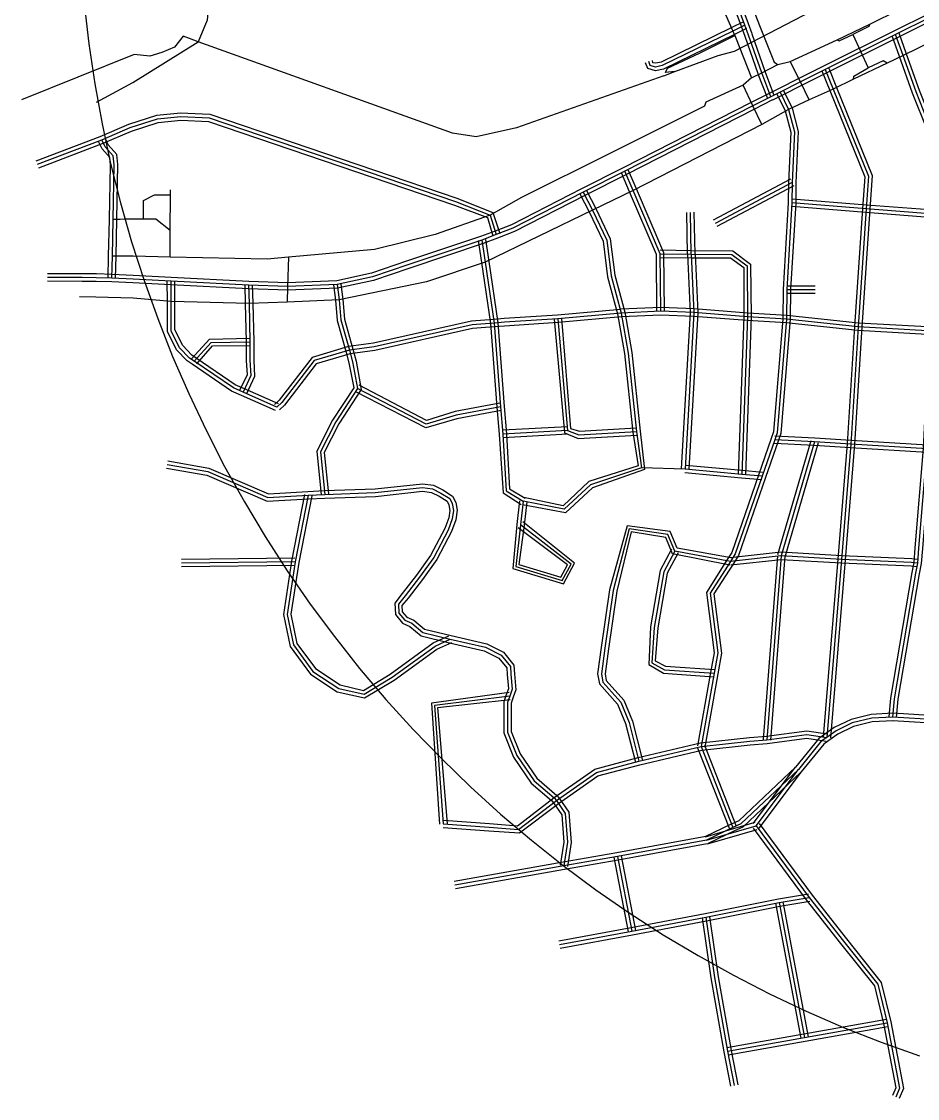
# Model space of a CAD drawing. Header units: metres. Extents: x -1073 to 1066, y -1049 to 1091.
# Drawn here: x -1046 to -323, y -981 to -113 of the extents above; entities that cross this region are included whole.
import ezdxf

# ---------------------------------------------------------------- set-up
doc = ezdxf.new("R2010")
doc.units = ezdxf.units.M
for name, color, linetype in [('EST_BUILDING_LINE_3M_OFFSET', 1, 'CONTINUOUS'), ('OSM_ROAD_CENTERLINE', 8, 'CONTINUOUS'), ('RADIUS_1KM', 5, 'CONTINUOUS')]:
    doc.layers.add(name, color=color, linetype=linetype)

msp = doc.modelspace()

# ---------------------------------------------------------------- linework, layer by layer
at = {"layer": 'EST_BUILDING_LINE_3M_OFFSET'}
for points in [[(-462.023, -124.708), (-464.976, -116.541), (-540.922, 86.682), (-545.681, 99.451), (-550.985, 115.145), (-585.834, 217.925), (-590.003, 234.372), (-591.956, 238.317), (-593.705, 241.878), (-596.822, 248.223)], [(-456.381, -122.668), (-459.345, -114.47), (-535.301, 88.78), (-540.027, 101.459), (-545.302, 117.069), (-580.081, 219.629), (-584.372, 236.444), (-586.57, 240.96), (-588.319, 244.523), (-591.437, 250.869)], [(-285.573, -92.116), (-342.05, -120.313)], [(-282.892, -97.484), (-339.37, -125.682)], [(-463.482, -112.812), (-473.284, -117.621), (-529.837, -145.37), (-534.181, -146.292), (-536.523, -146.01), (-536.793, -144.033)], [(-460.839, -118.199), (-470.643, -123.008), (-527.91, -151.053), (-534.323, -152.29), (-540.6, -150.412), (-542.485, -145.933)], [(-342.05, -120.313), (-398.775, -148.633), (-418.813, -158.641), (-435.214, -166.823), (-442.651, -170.542)], [(-451.489, -154.878), (-462.034, -124.677)], [(-445.825, -152.9), (-456.37, -122.699)], [(-339.37, -125.682), (-396.094, -154.001), (-416.133, -164.009), (-432.533, -172.191), (-439.968, -175.908)], [(-345.809, -673.297), (-344.48, -658.461), (-327.177, -556.975), (-325.757, -549.036), (-324.801, -537.109), (-318.171, -457.024), (-315.631, -407.286), (-313.574, -362.11), (-309.45, -271.503), (-309.336, -268.049), (-307.642, -218.702), (-314.902, -200.569), (-326.923, -170.264), (-337.395, -140.934), (-343.53, -124.02)], [(-339.833, -673.831), (-338.53, -659.233), (-321.266, -558.006), (-319.807, -549.804), (-318.82, -537.597), (-312.185, -457.425), (-309.638, -407.576), (-307.58, -362.383), (-303.455, -271.739), (-303.339, -268.247), (-301.731, -217.673), (-309.325, -198.357), (-321.308, -168.149), (-331.749, -138.902), (-337.89, -121.974)], [(-444.114, -174.291), (-451.461, -154.954)], [(-438.505, -172.159), (-445.853, -152.823)], [(-400.215, -152.443), (-393.848, -168.173), (-365.539, -237.873), (-367.371, -263.456), (-373.89, -358.667), (-379.761, -453.205), (-387.213, -546.226), (-399.161, -689.757)], [(-394.654, -150.192), (-388.286, -165.921), (-359.614, -236.929), (-361.385, -263.867), (-367.902, -359.058), (-373.776, -453.63), (-381.233, -546.714), (-393.182, -690.255)], [(-442.673, -170.553), (-457.095, -177.911), (-560.488, -230.685), (-593.953, -247.562), (-650.544, -276.605), (-663.82, -281.628), (-675.502, -286.038), (-735.192, -306.026), (-763.394, -315.641), (-791.525, -321.767), (-831.156, -323.413), (-862.516, -322.258), (-925.036, -318.941), (-955.617, -317.494), (-972.755, -316.558), (-985.41, -316.222), (-996.91, -316.199), (-1024.72, -316.143)], [(-436.565, -170.831), (-429.76, -184.638), (-425.199, -201.86), (-427.166, -242.432), (-427.245, -258.735), (-431.352, -328.629), (-431.703, -352.462), (-439.096, -443.614), (-440.999, -449.015), (-451.191, -478.371), (-472.827, -540.767), (-476.456, -546.431), (-493.102, -573.012), (-487.053, -621.824), (-489.921, -637.635), (-500.519, -696.858)], [(-431.181, -168.183), (-424.139, -182.54), (-419.232, -201.23), (-421.168, -242.589), (-421.248, -258.925), (-425.356, -328.849), (-425.71, -352.75), (-433.225, -444.853), (-435.331, -450.985), (-445.523, -480.339), (-467.426, -543.379), (-471.392, -549.648), (-487.246, -574.318), (-481.055, -621.977), (-484.015, -638.693), (-494.613, -697.915)], [(-439.946, -175.897), (-454.367, -183.255), (-557.773, -236.035), (-591.232, -252.91), (-648.108, -282.088), (-661.698, -287.24), (-673.49, -291.69), (-733.272, -311.711), (-761.786, -321.421), (-790.759, -327.718), (-831.141, -329.412), (-862.785, -328.252), (-925.337, -324.934), (-955.923, -323.486), (-972.998, -322.553), (-985.495, -322.221), (-996.922, -322.199), (-1024.732, -322.143)], [(-1033.868, -224.936), (-982.223, -205.22), (-959.212, -195.395), (-936.742, -188.189), (-917.433, -186.223), (-893.938, -187.365), (-694.556, -254.977), (-665.549, -266.666), (-659.899, -283.527)], [(-1031.728, -230.541), (-979.974, -210.783), (-957.114, -201.016), (-935.515, -194.062), (-917.273, -192.221), (-895.056, -193.26), (-696.615, -260.613), (-669.931, -270.765), (-665.619, -285.34)], [(-969.877, -319.616), (-969.515, -301.873), (-968.897, -272.419), (-967.963, -228), (-969.034, -219.835), (-975.808, -212.04), (-978.405, -206.681)], [(-975.876, -319.494), (-975.514, -301.749), (-974.895, -272.292), (-973.957, -228.279), (-974.511, -222.283), (-980.79, -215.384), (-983.792, -209.322)], [(-527.163, -346.322), (-527.66, -299.245), (-549.714, -247.684), (-556.374, -232.176)], [(-533.163, -346.378), (-533.531, -300.48), (-555.228, -250.05), (-561.887, -234.544)], [(-425.571, -239.859), (-487.727, -272.765)], [(-589.918, -248.877), (-582.528, -263.425), (-570.806, -287.996), (-567.092, -317.278), (-559.168, -347.095), (-553.413, -379.661), (-546.729, -442.994), (-543.193, -474.059), (-585.175, -488.789), (-607.078, -508.911), (-641.659, -502.516)], [(-595.267, -251.595), (-587.909, -266.08), (-576.563, -289.688), (-572.982, -318.426), (-565.027, -348.388), (-559.354, -380.499), (-552.685, -443.714), (-548.29, -470.892), (-588.247, -483.636), (-608.735, -503.144), (-640.513, -496.626)], [(-422.764, -245.162), (-484.92, -278.068)], [(-306.107, -265.157), (-364.142, -260.671), (-424.006, -255.84)], [(-508.452, -300.274), (-509.194, -266.622)], [(-502.453, -300.142), (-503.195, -266.49)], [(-306.569, -271.139), (-364.614, -266.652), (-424.488, -261.82)], [(-677.464, -289.303), (-674.841, -307.025), (-667.577, -356.182), (-662.296, -423.66), (-660.452, -445.518), (-657.29, -492.658), (-642.667, -502.12)], [(-671.528, -288.425), (-668.905, -306.148), (-661.615, -355.509), (-656.316, -423.174), (-654.468, -445.086), (-652.137, -489.585), (-639.505, -497.021)], [(-530.637, -302.862), (-505.486, -303.208), (-473.852, -303.342), (-463.131, -311.073), (-463.173, -350.694), (-467.631, -477.736)], [(-530.554, -296.863), (-505.418, -297.208), (-471.947, -297.653), (-457.781, -308.356), (-457.174, -350.778), (-461.635, -477.946)], [(-508.449, -300.343), (-506.312, -347.543)], [(-502.455, -300.072), (-500.318, -347.272)], [(-840.938, -426.364), (-868.315, -414.353), (-876.37, -410.813), (-908.259, -389.083), (-912.159, -386.408), (-920.691, -377.418), (-927.981, -362.752), (-928.133, -338.467), (-928.186, -321.947)], [(-838.528, -420.87), (-865.906, -408.858), (-873.465, -405.563), (-904.881, -384.124), (-908.275, -381.834), (-915.781, -373.969), (-922.144, -361.363), (-922.133, -338.448), (-922.186, -321.928)], [(-865.65, -325.33), (-865.279, -340.058), (-864.493, -370.945), (-864.493, -385.938), (-863.864, -397.659), (-869.833, -410.345)], [(-859.652, -325.179), (-859.281, -339.907), (-858.494, -370.869), (-858.495, -385.799), (-857.976, -398.813), (-864.388, -412.866)], [(-794.119, -325.113), (-792.597, -337.334), (-791.063, -353.805), (-784.217, -378.436), (-781.739, -387.869), (-777.623, -408.116), (-794.938, -434.034), (-807.523, -459.11), (-804.16, -494.267)], [(-788.165, -324.372), (-786.632, -336.687), (-785.162, -352.72), (-778.426, -376.87), (-775.888, -386.54), (-771.738, -409.285), (-789.748, -437.045), (-801.626, -460.215), (-798.189, -493.676)], [(-428.359, -325.739), (-405.671, -325.695)], [(-428.348, -331.739), (-405.66, -331.695)], [(-562.373, -344.754), (-613.289, -349.448), (-656.494, -352.229), (-664.82, -352.854), (-682.79, -354.203), (-761.787, -371.995), (-781.954, -374.72), (-811.415, -383.675), (-837.986, -417.97), (-841.757, -421.403)], [(-310.409, -359.251), (-370.65, -355.872), (-428.456, -349.617), (-459.969, -347.743), (-503.141, -344.413), (-530.169, -343.35), (-562.228, -344.744)], [(-506.31, -347.236), (-513.526, -473.417)], [(-561.822, -350.729), (-612.821, -355.43), (-656.077, -358.215), (-664.372, -358.837), (-681.905, -360.137), (-760.726, -377.901), (-780.689, -380.586), (-808.014, -388.618), (-833.567, -422.029), (-837.708, -425.831)], [(-616.044, -352.697), (-607.658, -444.385), (-596.685, -448.848), (-549.544, -446.35)], [(-610.066, -352.181), (-602.891, -440.742), (-595.795, -442.914), (-549.87, -440.359)], [(-310.745, -365.242), (-371.141, -361.852), (-428.957, -355.596), (-460.378, -353.729), (-503.49, -350.402), (-530.157, -349.35), (-561.967, -350.739)], [(-500.32, -347.579), (-507.535, -473.76)], [(-908.791, -384.587), (-894.085, -368.754), (-861.549, -367.908)], [(-904.348, -388.62), (-891.606, -374.218), (-861.438, -373.907)], [(-659.86, -420.468), (-695.989, -427.269), (-719.119, -434.334), (-773.301, -406.036)], [(-658.751, -426.365), (-694.581, -433.101), (-719.689, -440.307), (-776.06, -411.364)], [(-605.432, -439.568), (-657.617, -442.306)], [(-605.117, -445.56), (-657.303, -448.298)], [(-314.993, -454.23), (-376.585, -450.423), (-405.895, -448.63), (-438.014, -447.004)], [(-408.942, -450.783), (-435.861, -542.834)], [(-315.363, -460.219), (-376.953, -456.412), (-406.23, -454.621), (-438.317, -452.996)], [(-403.183, -452.467), (-430.102, -544.518)], [(-927.692, -467.004), (-894.664, -472.773), (-846.67, -493.545), (-814.692, -491.711), (-801.339, -490.976)], [(-928.721, -472.915), (-896.379, -478.523), (-847.722, -499.452), (-814.363, -497.702), (-801.01, -496.967)], [(-448.635, -482.342), (-464.911, -480.828), (-510.807, -476.576)], [(-448.079, -476.368), (-464.356, -474.854), (-510.254, -470.601)], [(-801.275, -490.973), (-760.628, -489.621), (-722.344, -485.528), (-713.35, -486.681), (-705.966, -490.328), (-698.078, -495.343), (-695.409, -500.484), (-694.237, -506.818), (-695.347, -514.422), (-698.912, -524.056), (-710.653, -546.501), (-722.344, -562.682), (-733.941, -577.691), (-738.885, -583.552), (-738.595, -588.682), (-734.861, -593.126), (-729.309, -595.347), (-720.672, -602.72), (-699.268, -607.904), (-670.399, -614.461), (-656.968, -621.394), (-648.587, -631.814), (-648.047, -638.813), (-647.049, -651.63), (-649.113, -657.657), (-650.803, -662.285), (-650.814, -685.331), (-643.641, -703.166), (-630.129, -722.956), (-613.931, -736.771), (-611.941, -739.116), (-604.32, -750.407), (-602.259, -774.73), (-605.242, -794.028)], [(-817.471, -494.123), (-828.116, -547.858), (-834.563, -590.863), (-829.092, -616.647), (-812.78, -638.913), (-791.054, -653.233), (-769.025, -658.181), (-745.096, -643.97), (-710.662, -618.961), (-698.717, -613.556)], [(-801.075, -496.97), (-760.207, -495.606), (-722.398, -491.528), (-715.09, -492.423), (-708.891, -495.567), (-702.508, -499.39), (-701.096, -502.398), (-700.236, -506.928), (-701.158, -512.928), (-704.394, -521.617), (-715.756, -543.344), (-727.15, -559.09), (-738.656, -573.981), (-744.592, -581.701), (-744.193, -590.842), (-738.425, -597.953), (-732.425, -600.474), (-723.4, -608.064), (-700.646, -613.744), (-672.446, -620.1), (-660.743, -626.058), (-654.181, -633.983), (-654.032, -639.23), (-652.999, -650.859), (-654.768, -655.651), (-656.716, -661.266), (-656.705, -686.465), (-648.935, -705.989), (-634.593, -726.965), (-618.185, -741.002), (-616.713, -742.753), (-609.974, -752.413), (-608.255, -774.51), (-611.171, -793.105)], [(-811.585, -495.289), (-822.206, -548.889), (-828.565, -590.688), (-823.615, -614.196), (-808.645, -634.565), (-788.686, -647.72), (-769.967, -652.256), (-748.414, -638.971), (-713.68, -613.775), (-701.197, -608.092)], [(-644.067, -499.232), (-646.222, -518.179), (-649.564, -553.75), (-608.483, -566.252), (-599.584, -549.588), (-641.399, -516.15)], [(-638.106, -499.91), (-640.26, -518.856), (-644.549, -550.455), (-610.774, -560.707), (-605.454, -550.832), (-645.084, -520.885)], [(-473.376, -545.09), (-516.832, -537.38), (-522.48, -523.915), (-557.315, -519.316), (-571.459, -571.015), (-578.201, -617.633), (-581.029, -638.801), (-579.612, -646.767), (-564.902, -663.295), (-558.498, -678.862), (-550.583, -709.993)], [(-474.472, -550.989), (-520.603, -542.046), (-526.153, -528.66), (-553.986, -524.309), (-565.577, -572.197), (-572.259, -618.464), (-575.03, -638.707), (-574.204, -644.167), (-559.823, -660.1), (-552.804, -676.971), (-544.768, -708.513)], [(-521.364, -538.301), (-530.509, -555.523), (-538.486, -600.914), (-539.813, -631.249), (-527.968, -638.269), (-487.175, -641.157)], [(-825.196, -545.374), (-916.726, -546.442)], [(-516.07, -541.125), (-524.836, -557.477), (-532.526, -601.609), (-534.555, -628.359), (-526.264, -632.516), (-486.761, -635.171)], [(-322.508, -546.432), (-327.675, -545.959), (-384.071, -543.474), (-433.055, -540.677), (-474.242, -545.056)], [(-323.056, -552.407), (-328.081, -551.945), (-384.374, -549.466), (-432.908, -546.675), (-473.606, -551.023)], [(-435.972, -543.443), (-447.497, -691.655)], [(-429.99, -543.908), (-441.515, -692.12)], [(-825.126, -551.373), (-916.655, -552.442)], [(-652.311, -653.677), (-714.969, -662.312), (-708.53, -759.971)], [(-651.57, -659.631), (-710.327, -666.114), (-702.547, -759.525)], [(-342.985, -670.568), (-360.312, -671.531), (-376.619, -675.494), (-390.277, -682.128), (-397.914, -687.564)], [(-342.656, -676.559), (-359.436, -677.467), (-374.587, -681.14), (-387.212, -687.286), (-394.429, -692.448)], [(-272.664, -680.993), (-343.009, -676.558)], [(-272.115, -675.018), (-342.632, -670.57)], [(-616.043, -738.474), (-583.303, -715.694), (-548.408, -706.344), (-498.074, -694.43), (-458.535, -690.137), (-444.836, -688.905), (-412.168, -684.646), (-395.734, -687.038)], [(-612.611, -743.395), (-580.775, -721.136), (-546.944, -712.162), (-497.058, -700.343), (-457.943, -696.108), (-444.177, -694.869), (-412.216, -690.646), (-396.609, -692.974)], [(-397.911, -687.562), (-402.666, -690.98), (-421.4, -713.996)], [(-394.432, -692.45), (-398.561, -695.355), (-416.743, -717.779)], [(-500.359, -698.482), (-474.774, -763.726)], [(-494.773, -696.291), (-469.188, -761.536)], [(-421.133, -713.708), (-467.154, -757.301), (-473.239, -759.908), (-494.502, -770.288)], [(-417.01, -718.067), (-463.844, -762.306), (-470.723, -765.355), (-491.869, -775.68)], [(-455.578, -759.516), (-421.471, -714.087)], [(-450.78, -763.119), (-416.673, -717.689)], [(-705.757, -762.74), (-668.7, -765.445), (-643.94, -767.065), (-612.507, -743.32)], [(-705.32, -756.756), (-668.263, -759.461), (-645.652, -761.314), (-616.147, -738.55)], [(-494.025, -770.104), (-454.019, -758.437)], [(-492.346, -775.864), (-452.339, -764.198)], [(-455.59, -763.103), (-412.785, -820.9), (-385.074, -856.219), (-357.72, -890.432), (-350.424, -920.796), (-340.372, -972.54), (-343.214, -978.887)], [(-450.768, -759.532), (-408.013, -817.263), (-380.368, -852.498), (-352.332, -887.793), (-344.561, -919.524), (-334.406, -973.178), (-337.693, -981.236)], [(-493.724, -770.033), (-565.519, -783.144), (-608.725, -790.612), (-696.809, -806.31)], [(-492.647, -775.935), (-564.469, -789.051), (-607.688, -796.522), (-695.757, -812.216)], [(-567.941, -786.661), (-556.416, -846.896)], [(-562.048, -785.534), (-550.523, -845.769)], [(-612.265, -854.102), (-554.018, -843.383), (-494.224, -832.122), (-435.104, -820.34), (-410.914, -816.126)], [(-611.179, -860.003), (-552.92, -849.282), (-493.083, -838.012), (-434.003, -826.238), (-409.884, -822.037)], [(-437.502, -823.843), (-417.092, -932.602)], [(-431.605, -822.736), (-411.195, -931.496)], [(-496.624, -835.489), (-489.727, -884.031), (-479.17, -943.581), (-473.85, -971.298)], [(-490.683, -834.645), (-483.802, -883.085), (-473.27, -942.492), (-467.957, -970.167)], [(-476.743, -940.082), (-414.669, -929.095), (-348.019, -917.207)], [(-475.697, -945.99), (-413.619, -935.003), (-346.966, -923.113)]]:
    msp.add_lwpolyline(points, dxfattribs=at)
at = {"layer": 'OSM_ROAD_CENTERLINE'}
for points in [[(-459.202, -123.688), (-462.16, -115.506), (-538.111, 87.731), (-542.854, 100.455), (-548.144, 116.107), (-582.958, 218.777), (-587.188, 235.408), (-589.263, 239.639), (-591.012, 243.201), (-594.129, 249.546)], [(-596.69, 219.868), (-594.748, 214.413), (-561.506, 112.244), (-560.746, 107.635), (-562.76, 102.47), (-559.669, 94.143), (-557.682, 87.831), (-551.509, 83.301), (-477.783, -106.878), (-471.963, -120.315), (-470.33, -123.877), (-469.764, -125.113)], [(-569.993, 223.586), (-541.211, 118.801), (-540.69, 118.255), (-537.873, 115.272), (-532.185, 114.86), (-529.315, 105.231), (-525.712, 97.127), (-527.796, 91.138), (-516.465, 58.899), (-491.675, -9.618), (-461.807, -86.585), (-451.854, -112.222), (-450.441, -115.862)], [(-527.593, -156.293), (-518.682, -152.965), (-483.912, -139.974), (-470.648, -136.623), (-373.925, -85.995), (-361.711, -74.896), (-352.359, -71.501), (-345.797, -68.161), (-347.395, -64.566), (-118.218, 48.257), (49.783, 129.844), (88.527, 148.657)], [(-435.701, -147.232), (-425.625, -144.783), (-387.808, -127.317), (-361.535, -114.648), (-337.433, -102.849), (-296.561, -81.809), (-241.267, -54.235), (-170.456, -18.613), (13.768, 71.568), (34.293, 83.39), (38.152, 86.34), (40.272, 88.321), (42.541, 90.659), (48.105, 95.78)], [(-892.236, -18.201), (-888.368, -25.659), (-896.069, -111.409), (-903.32, -129.12)], [(-284.233, -94.8), (-340.71, -122.997)], [(-276.62, -111.698), (-334.572, -139.918), (-347.572, -146.263), (-374.561, -158.976), (-391.067, -167.047), (-410.284, -175.852), (-426.949, -183.589), (-448.622, -195.645), (-552.471, -248.867), (-585.218, -264.752), (-671.873, -306.586), (-718.971, -322.55), (-789.614, -337.01), (-831.528, -339.025), (-862.28, -339.982), (-925.133, -338.457), (-955.664, -335.875), (-985.947, -334.984), (-999.106, -334.773)], [(-462.16, -115.506), (-471.963, -120.315), (-528.873, -148.211), (-534.252, -149.291), (-538.562, -148.211), (-539.639, -144.983)], [(-450.441, -115.862), (-438.536, -145.428), (-435.701, -147.232)], [(-362.223, -116.541), (-375.188, -123.042)], [(-361.535, -114.648), (-362.223, -116.541)], [(-527.593, -156.293), (-646.5, -198.461), (-679.15, -205.541), (-698.2, -202.547), (-903.32, -129.12), (-910.323, -126.404), (-915.339, -124.456), (-922.413, -133.161), (-932.481, -137.514), (-942.275, -140.508), (-955.046, -139.317), (-1045.78, -175.774)], [(-985.285, -177.578), (-955.929, -161.792), (-903.32, -129.12)], [(-518.682, -152.965), (-526.374, -153.688), (-524.581, -150.104), (-498.97, -138.248), (-470.33, -123.877)], [(-469.764, -125.113), (-456.897, -158.119)], [(-448.657, -153.889), (-459.202, -123.688)], [(-340.71, -122.997), (-397.434, -151.317), (-417.473, -161.325), (-433.873, -169.507), (-441.309, -173.225)], [(-387.808, -127.317), (-386.068, -128.185)], [(-386.068, -128.185), (-375.188, -123.042)], [(-375.188, -123.042), (-362.665, -150.048)], [(-342.821, -673.564), (-341.505, -658.847), (-324.221, -557.491), (-322.782, -549.42), (-321.81, -537.353), (-315.178, -457.225), (-312.635, -407.431), (-310.577, -362.246), (-306.453, -271.621), (-306.338, -268.148), (-304.686, -218.187), (-312.114, -199.463), (-324.116, -169.206), (-334.572, -139.918), (-340.71, -122.997)], [(-456.897, -158.119), (-448.657, -153.889), (-435.701, -147.232)], [(-410.284, -175.852), (-417.473, -161.325), (-425.625, -144.783)], [(-350.795, -144.315), (-362.665, -150.048)], [(-347.572, -146.263), (-350.795, -144.315)], [(-441.309, -173.225), (-448.657, -153.889)], [(-397.434, -151.317), (-391.067, -167.047), (-362.577, -237.401), (-364.378, -263.661), (-370.896, -358.862), (-376.769, -453.417), (-384.223, -546.47), (-396.172, -690.006)], [(-374.446, -156.783), (-362.665, -150.048)], [(-456.897, -158.119), (-463.538, -164.03), (-493.83, -177.756), (-494.934, -180.873), (-571.07, -219.167), (-642.517, -254.466), (-667.74, -268.715), (-711.977, -284.311), (-761.018, -296.568), (-830.442, -302.601), (-847.513, -304.405), (-925.981, -302.612), (-955.734, -301.956), (-972.514, -301.811)], [(-448.622, -195.645), (-455.731, -180.583), (-463.538, -164.03)], [(-374.561, -158.976), (-374.446, -156.783)], [(-441.309, -173.225), (-455.731, -180.583), (-559.13, -233.36), (-592.593, -250.236), (-649.326, -279.346), (-662.759, -284.434), (-674.496, -288.864), (-734.232, -308.868), (-762.59, -318.531), (-791.142, -324.743), (-831.149, -326.413), (-862.651, -325.255), (-925.186, -321.937), (-955.77, -320.49), (-972.876, -319.555), (-985.452, -319.221), (-996.916, -319.199), (-1024.726, -319.143)], [(-433.873, -169.507), (-426.949, -183.589), (-422.216, -201.545), (-424.167, -242.511), (-424.247, -258.83), (-428.354, -328.739), (-428.707, -352.606), (-436.161, -444.234), (-438.165, -450), (-448.357, -479.355), (-470.126, -542.073), (-473.924, -548.039), (-490.174, -573.665), (-484.054, -621.9), (-486.968, -638.164), (-497.566, -697.386)], [(-1032.798, -227.738), (-981.099, -208.001), (-958.163, -198.205), (-936.129, -191.125), (-917.353, -189.222), (-894.497, -190.313), (-695.585, -257.795), (-667.74, -268.715), (-662.759, -284.434)], [(-972.876, -319.555), (-972.514, -301.811), (-971.896, -272.356), (-970.96, -228.139), (-971.772, -221.059), (-978.299, -213.712), (-981.099, -208.001)], [(-530.163, -346.35), (-530.596, -299.863), (-552.471, -248.867), (-559.13, -233.36)], [(-424.167, -242.511), (-486.323, -275.417)], [(-925.981, -302.612), (-925.902, -301.121), (-925.76, -281.128), (-925.566, -252.418), (-925.531, -248.344)], [(-592.593, -250.236), (-585.218, -264.752), (-573.684, -288.842), (-570.037, -317.852), (-562.098, -347.741), (-556.384, -380.08), (-549.707, -443.354), (-545.742, -472.475), (-586.711, -486.212), (-607.906, -506.027), (-641.086, -499.571)], [(-947.433, -272.144), (-947.433, -257.071), (-938.46, -252.396), (-925.566, -252.418)], [(-306.338, -268.148), (-364.378, -263.661), (-424.247, -258.83)], [(-505.452, -300.208), (-506.194, -266.556)], [(-925.76, -281.128), (-937.383, -272.144), (-947.433, -272.144), (-962.879, -272.144), (-966.288, -272.222), (-971.896, -272.356)], [(-674.496, -288.864), (-671.873, -306.586), (-664.596, -355.846), (-659.306, -423.417), (-657.46, -445.302), (-654.713, -491.122), (-641.086, -499.571)], [(-830.442, -302.601), (-831.149, -326.413), (-831.528, -339.025)], [(-530.596, -299.863), (-505.452, -300.208), (-472.9, -300.497), (-460.456, -309.715), (-460.173, -350.736), (-464.633, -477.841)], [(-505.452, -300.208), (-503.315, -347.407)], [(-839.733, -423.617), (-867.111, -411.606), (-874.918, -408.188), (-906.57, -386.603), (-910.217, -384.121), (-918.236, -375.694), (-925.063, -362.057), (-925.133, -338.457), (-925.186, -321.937)], [(-862.651, -325.255), (-862.28, -339.982), (-861.494, -370.907), (-861.494, -385.869), (-860.92, -398.236), (-867.111, -411.606)], [(-791.142, -324.743), (-789.614, -337.01), (-788.113, -353.263), (-781.321, -377.653), (-778.813, -387.204), (-774.68, -408.7), (-792.343, -435.539), (-804.575, -459.663), (-801.175, -493.971)], [(-428.354, -328.739), (-405.665, -328.695)], [(-310.577, -362.246), (-370.896, -358.862), (-428.707, -352.606), (-460.173, -350.736), (-503.315, -347.407), (-530.163, -346.35), (-562.098, -347.741)], [(-503.315, -347.407), (-510.53, -473.589)], [(-562.098, -347.741), (-613.055, -352.439), (-656.285, -355.222), (-664.596, -355.846), (-682.347, -357.17), (-761.256, -374.948), (-781.321, -377.653), (-809.715, -386.147), (-835.776, -419.999), (-839.733, -423.617)], [(-613.055, -352.439), (-605.275, -442.564), (-596.24, -445.881), (-549.707, -443.354)], [(-906.57, -386.603), (-892.845, -371.486), (-861.494, -370.907)], [(-659.306, -423.417), (-695.285, -430.185), (-719.404, -437.321), (-774.68, -408.7)], [(-605.275, -442.564), (-657.46, -445.302)], [(-315.178, -457.225), (-376.769, -453.417), (-406.063, -451.625), (-438.165, -450)], [(-406.063, -451.625), (-432.981, -543.676)], [(-928.207, -469.96), (-895.521, -475.648), (-847.196, -496.498), (-814.528, -494.706), (-801.175, -493.971)], [(-510.53, -473.589), (-545.742, -472.475)], [(-448.357, -479.355), (-464.633, -477.841), (-510.53, -473.589)], [(-814.528, -494.706), (-825.161, -548.373), (-831.564, -590.775), (-826.353, -615.421), (-810.713, -636.739), (-789.87, -650.476), (-769.496, -655.218), (-746.755, -641.47), (-712.171, -616.368), (-699.957, -610.824)], [(-801.175, -493.971), (-760.417, -492.613), (-722.371, -488.528), (-714.22, -489.552), (-707.428, -492.947), (-700.293, -497.367), (-698.253, -501.441), (-697.237, -506.873), (-698.253, -513.675), (-701.653, -522.837), (-713.204, -544.923), (-724.747, -560.886), (-736.299, -575.836), (-741.739, -582.627), (-741.394, -589.762), (-736.643, -595.54), (-730.867, -597.911), (-722.036, -605.392), (-699.957, -610.824), (-671.422, -617.281), (-658.855, -623.726), (-651.384, -632.899), (-651.039, -639.021), (-650.024, -651.244), (-651.94, -656.654), (-653.76, -661.775), (-653.76, -685.898), (-646.288, -704.578), (-632.361, -724.96), (-616.058, -738.886), (-614.327, -740.935), (-607.147, -751.41), (-605.257, -774.62), (-608.207, -793.567)], [(-641.086, -499.571), (-643.241, -518.517), (-647.056, -552.103), (-609.629, -563.48), (-602.519, -550.21), (-643.241, -518.517)], [(-473.924, -548.039), (-518.717, -539.713), (-524.316, -526.288), (-555.651, -521.813), (-568.518, -571.606), (-575.23, -618.049), (-578.03, -638.754), (-576.908, -645.467), (-562.362, -661.697), (-555.651, -677.917), (-547.676, -709.253)], [(-518.717, -539.713), (-527.672, -556.5), (-535.506, -601.262), (-537.184, -629.804), (-527.116, -635.392), (-486.968, -638.164)], [(-322.782, -549.42), (-327.878, -548.952), (-384.223, -546.47), (-432.981, -543.676), (-473.924, -548.039)], [(-432.981, -543.676), (-444.506, -691.887)], [(-825.161, -548.373), (-916.691, -549.442)], [(-651.94, -656.654), (-712.648, -664.213), (-705.539, -759.748)], [(-342.821, -673.564), (-359.874, -674.499), (-375.603, -678.317), (-388.744, -684.707), (-396.172, -690.006)], [(-272.389, -678.006), (-342.821, -673.564)], [(-614.327, -740.935), (-582.039, -718.415), (-547.676, -709.253), (-497.566, -697.386), (-458.239, -693.123), (-444.506, -691.887), (-412.192, -687.646), (-396.172, -690.006)], [(-396.172, -690.006), (-400.614, -693.167), (-419.072, -715.888)], [(-497.566, -697.386), (-471.981, -762.631)], [(-419.072, -715.888), (-465.499, -759.804), (-471.981, -762.631), (-493.185, -772.984)], [(-453.179, -761.317), (-419.072, -715.888)], [(-705.539, -759.748), (-668.482, -762.453), (-644.796, -764.19), (-614.327, -740.935)], [(-493.185, -772.984), (-453.179, -761.317)], [(-453.179, -761.317), (-410.399, -819.081), (-382.721, -854.359), (-355.026, -889.113), (-347.492, -920.16), (-337.389, -972.859), (-340.454, -980.061)], [(-493.185, -772.984), (-564.994, -786.097), (-608.207, -793.567), (-696.283, -809.263)], [(-564.994, -786.097), (-553.469, -846.333)], [(-611.722, -857.053), (-553.469, -846.333), (-493.654, -835.067), (-434.553, -823.289), (-410.399, -819.081)], [(-434.553, -823.289), (-414.144, -932.049)], [(-493.654, -835.067), (-486.765, -883.558), (-476.22, -943.036), (-470.904, -970.733)], [(-476.22, -943.036), (-414.144, -932.049), (-347.492, -920.16)]]:
    msp.add_lwpolyline(points, dxfattribs=at)
at = {"layer": 'RADIUS_1KM'}
msp.add_lwpolyline([(-995.185, -98.017), (-991.445, -130.526), (-986.643, -162.895), (-980.785, -195.09), (-973.877, -227.076), (-965.926, -258.819), (-956.94, -290.285), (-946.93, -321.439), (-935.906, -352.25), (-923.88, -382.683), (-910.864, -412.707), (-896.873, -442.289), (-881.921, -471.397), (-866.025, -500), (-849.202, -528.068), (-831.47, -555.57), (-812.847, -582.478), (-793.353, -608.761), (-773.01, -634.393), (-751.84, -659.346), (-729.864, -683.592), (-707.107, -707.107), (-683.592, -729.864), (-659.346, -751.84), (-634.393, -773.01), (-608.761, -793.353), (-582.478, -812.847), (-555.57, -831.47), (-528.068, -849.202), (-500, -866.025), (-471.397, -881.921), (-442.289, -896.873), (-412.707, -910.864), (-382.683, -923.88), (-352.25, -935.906), (-321.439, -946.93)], dxfattribs=at)

doc.saveas('drawing.dxf')
